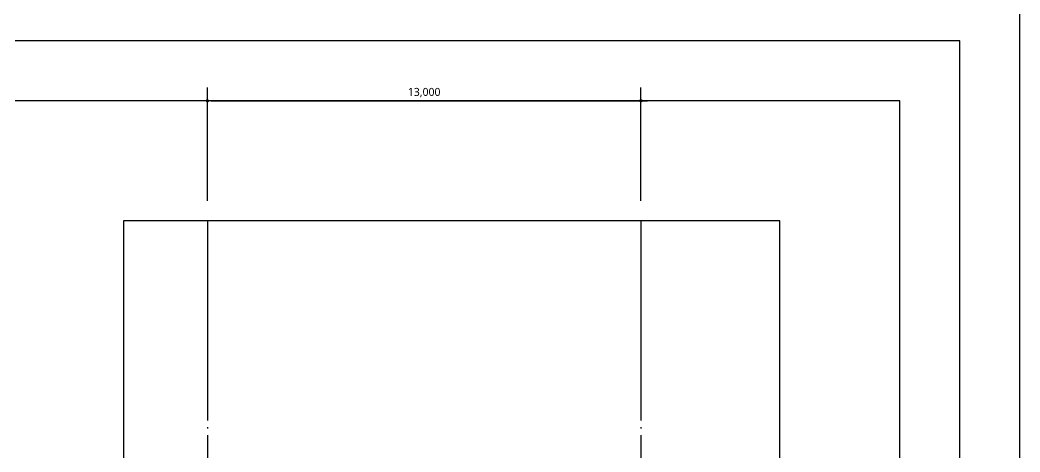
# Model space of a CAD drawing. Header units: millimetres. Extents: x 0 to 672800, y 0 to 118800.
# Drawn here: x 531745 to 561738, y 82048 to 95022 of the extents above; entities that cross this region are included whole.
import ezdxf

# ---------------------------------------------------------------- set-up
doc = ezdxf.new("R2010")
doc.units = ezdxf.units.MM
doc.header["$LTSCALE"] = 200
doc.linetypes.add('CEN-GAUN', pattern=[32.2, 30, -1, 0.2, -1])
doc.layers.get('DEFPOINTS').update_dxf_attribs({"color": 137})
doc.layers.add('CEN', color=1, linetype='CEN-GAUN')
doc.layers.add('check', color=61, linetype='Continuous', plot=False)
doc.styles.add('맑은고딕', font='malgun.ttf')
doc.dimstyles.new('CJAK', dxfattribs={"dimscale": 200, "dimtxt": 1.2, "dimasz": 0.5, "dimexe": 2, "dimexo": 3, "dimgap": 0.5, "dimtad": 1, "dimdec": 0, "dimzin": 1, "dimdsep": 46, "dimlunit": 6, "dimtxsty": '맑은고딕', "dimblk": 'CJDOT', "dimcen": 0.09, "dimdle": 1, "dimclrd": 256, "dimclre": 256, "dimclrt": 256, "dimadec": 0, "dimazin": 0, "dimtfac": 1, "dimtdec": 0, "dimtix": 1, "dimtmove": 2, "dimatfit": 3, "dimldrblk": 'CJDOT', "dimfxl": 1, "dimtolj": 1, "dimtzin": 1, "dimarcsym": 0})

# ---------------------------------------------------------------- blocks, each defined once
blk = doc.blocks.new('CJDOT')
blk.add_line((-2, 0), (2, 0))
at = {"const_width": 0.5}
blk.add_lwpolyline([(-0.25, 0, 1), (0.25, 0, 1)], format="xyb", close=True, dxfattribs=at)
blk = doc.blocks.new('*D188')
at = {"layer": 'check', "lineweight": -2, "transparency": 16777216}
for p, q in [((537367, 89595), (537367, 92995)), ((550367, 89595), (550367, 92995)), ((537467, 92595), (550267, 92595))]:
    blk.add_line(p, q, dxfattribs=at)
at = {"layer": 'DEFPOINTS', "color": 0, "transparency": 16777216}
for p in [(550367, 92595), (537367, 88995), (550367, 88995)]:
    blk.add_point(p, dxfattribs=at)
at = {"layer": 'check', "lineweight": -2, "transparency": 16777216, "xscale": 100, "yscale": 100, "zscale": 100, "rotation": 180}
blk.add_blockref('CJDOT', (537367, 92595), dxfattribs=at)
at = {"layer": 'check', "lineweight": -2, "transparency": 16777216, "xscale": 100, "yscale": 100, "zscale": 100}
blk.add_blockref('CJDOT', (550367, 92595), dxfattribs=at)
at = {"layer": 'check', "transparency": 16777216, "insert": (543867, 92840), "char_height": 240, "attachment_point": 5, "style": '맑은고딕'}
blk.add_mtext('\\A1;13,000', dxfattribs=at)

msp = doc.modelspace()

# ---------------------------------------------------------------- linework, layer by layer
at = {"layer": 'CEN'}
for p, q in [((537367.2, 88994.9), (537367.2, 68994.9)), ((550367.2, 88994.9), (550367.2, 68994.9))]:
    msp.add_line(p, q, dxfattribs=at)
at = {"layer": 'DEFPOINTS'}
for points in [[(527650, 96194.9), (527650, 61794.9), (561737.6, 61794.9), (561737.6, 96194.9)], [(529450, 94394.9), (529450, 63594.9), (559937.6, 63594.9), (559937.6, 94394.9)], [(531250, 92594.9), (531250, 65394.9), (558137.6, 65394.9), (558137.6, 92594.9)], [(534850, 88994.9), (534850, 68994.9), (554537.6, 68994.9), (554537.6, 88994.9)]]:
    msp.add_lwpolyline(points, close=True, dxfattribs=at)

# ---------------------------------------------------------------- dimensions: what is measured, and where the dimension line sits
at = {"layer": 'check'}
dim = msp.add_linear_dim(base=(550367.2, 92594.9), p1=(537367.2, 88994.9), p2=(550367.2, 88994.9), dimstyle='CJAK', dxfattribs=at)
dim.commit()
dim.dimension.update_dxf_attribs({"geometry": '*D188', "text_midpoint": (543867.2, 92839.7)})

doc.saveas('drawing.dxf')
